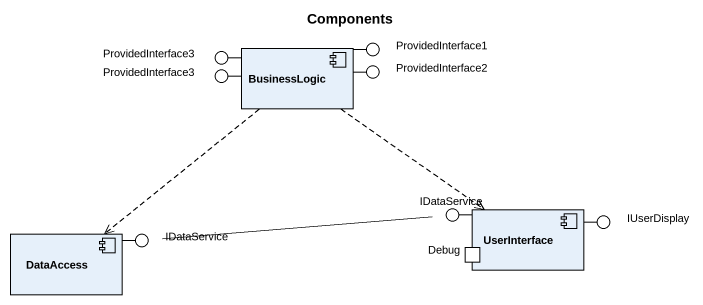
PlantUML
@startuml
title Components
() ProvidedInterface3
() "ProvidedInterface3" as ProvidedInterface3_2
component BusinessLogic
() ProvidedInterface1
() ProvidedInterface2
() IDataService
component UserInterface {
  port Debug
}
() IUserDisplay
component DataAccess
() "IDataService" as IDataService_2
BusinessLogic -left- ProvidedInterface3
BusinessLogic -left- ProvidedInterface3_2
BusinessLogic -right- ProvidedInterface1
BusinessLogic -right- ProvidedInterface2
UserInterface -left- IDataService
UserInterface -right- IUserDisplay
DataAccess -right- IDataService_2
BusinessLogic ..> UserInterface
BusinessLogic ..> DataAccess
IDataService -left- IDataService_2
@enduml
